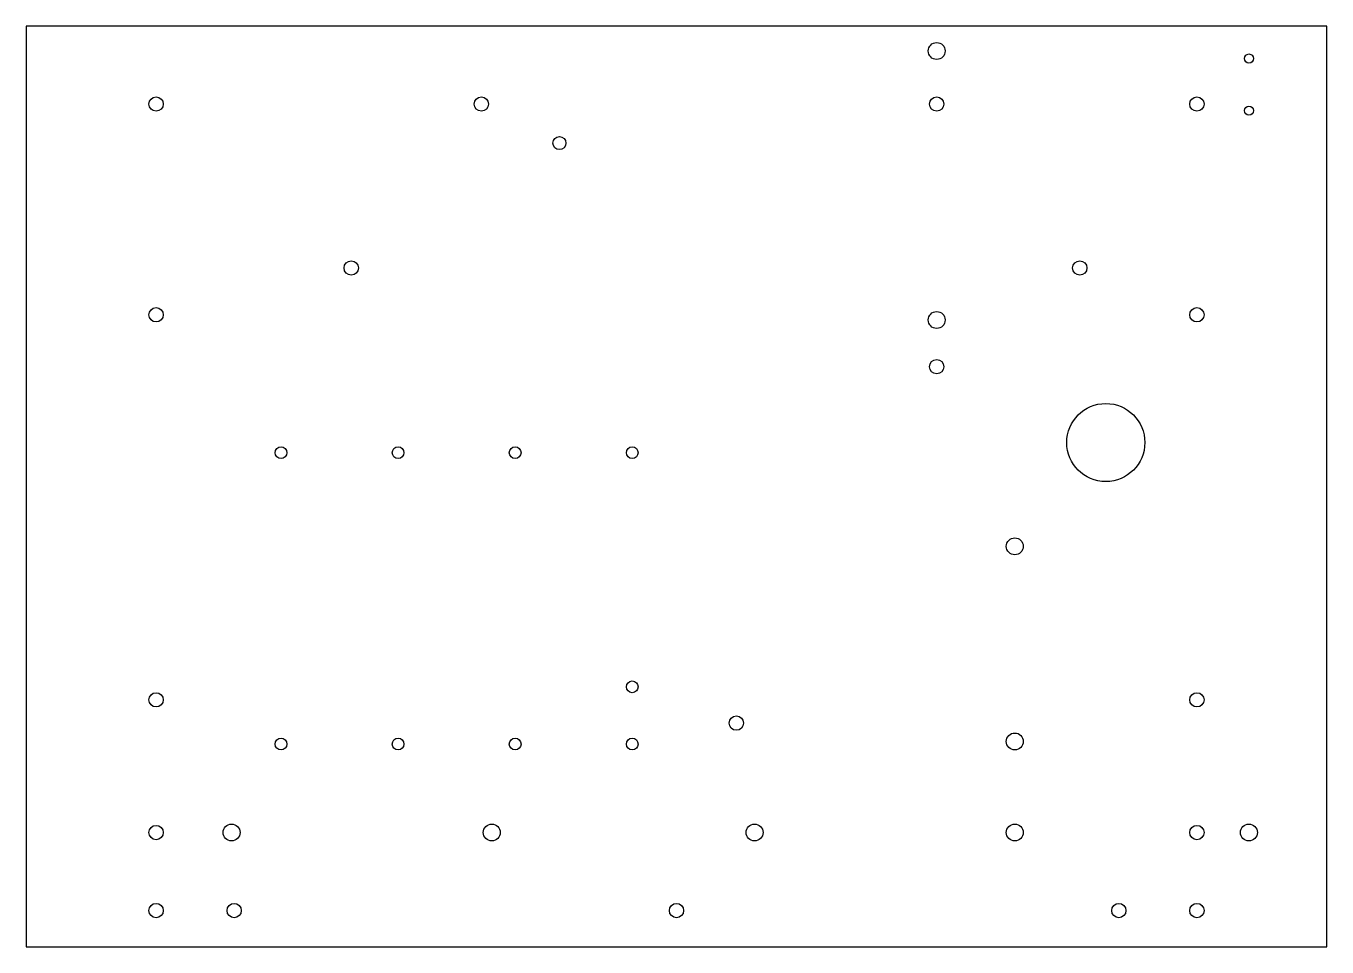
# Model space of a CAD drawing. Header units: millimetres. Extents: x -99 to 401, y -77 to 277.
import ezdxf

# ---------------------------------------------------------------- set-up
doc = ezdxf.new("R2010")
doc.units = ezdxf.units.MM
doc.layers.get('0').update_dxf_attribs({"linetype": 'CONTINUOUS'})

msp = doc.modelspace()

# ---------------------------------------------------------------- linework, layer by layer
msp.add_lwpolyline([(-99, 277.1), (-99, -76.9), (401, -76.9), (401, 277.1)], close=True)
msp.add_lwpolyline([(-99, 277.1), (-99, -76.9), (401, -76.9), (401, 277.1)], close=True)
for centre, radius in [((251, 267.5), 3.25), ((251, 267.5), 3.25), ((371, 264.6), 1.75), ((371, 264.6), 1.75), ((-49, 247.1), 2.75), ((-49, 247.1), 2.75), ((76, 247.1), 2.75), ((76, 247.1), 2.75), ((251, 247.1), 2.75), ((251, 247.1), 2.75), ((351, 247.1), 2.75), ((351, 247.1), 2.75), ((371, 244.6), 1.75), ((371, 244.6), 1.75), ((106, 232.1), 2.5), ((106, 232.1), 2.5), ((26, 184.1), 2.75), ((26, 184.1), 2.75), ((306, 184.1), 2.75), ((306, 184.1), 2.75), ((-49, 166.1), 2.75), ((-49, 166.1), 2.75), ((251, 164.1), 3.25), ((251, 164.1), 3.25), ((351, 166.1), 2.75), ((351, 166.1), 2.75), ((251, 146.15), 2.75), ((251, 146.15), 2.75), ((316, 117), 15), ((316, 117), 15), ((-1, 113.1), 2.25), ((-1, 113.1), 2.25), ((44, 113.1), 2.25), ((44, 113.1), 2.25), ((89, 113.1), 2.25), ((89, 113.1), 2.25), ((134, 113.1), 2.25), ((134, 113.1), 2.25), ((281, 77.1), 3.25), ((281, 77.1), 3.25), ((134, 23.1), 2.25), ((134, 23.1), 2.25), ((-49, 18.1), 2.75), ((-49, 18.1), 2.75), ((351, 18.1), 2.75), ((351, 18.1), 2.75), ((174, 9.15), 2.75), ((174, 9.15), 2.75), ((281, 2.1), 3.25), ((281, 2.1), 3.25), ((-1, 1.1), 2.25), ((-1, 1.1), 2.25), ((44, 1.1), 2.25), ((44, 1.1), 2.25), ((89, 1.1), 2.25), ((89, 1.1), 2.25), ((134, 1.1), 2.25), ((134, 1.1), 2.25), ((-20, -32.9), 3.25), ((-20, -32.9), 3.25), ((80, -32.9), 3.25), ((80, -32.9), 3.25), ((181, -32.9), 3.25), ((181, -32.9), 3.25), ((281, -32.9), 3.25), ((281, -32.9), 3.25), ((371, -32.9), 3.25), ((371, -32.9), 3.25), ((-49, -32.9), 2.75), ((-49, -32.9), 2.75), ((351, -32.9), 2.75), ((351, -32.9), 2.75), ((-49, -62.9), 2.75), ((-49, -62.9), 2.75), ((-19, -62.9), 2.75), ((-19, -62.9), 2.75), ((151, -62.9), 2.75), ((151, -62.9), 2.75), ((321, -62.9), 2.75), ((321, -62.9), 2.75), ((351, -62.9), 2.75), ((351, -62.9), 2.75)]:
    msp.add_circle(centre, radius)

doc.saveas('drawing.dxf')
